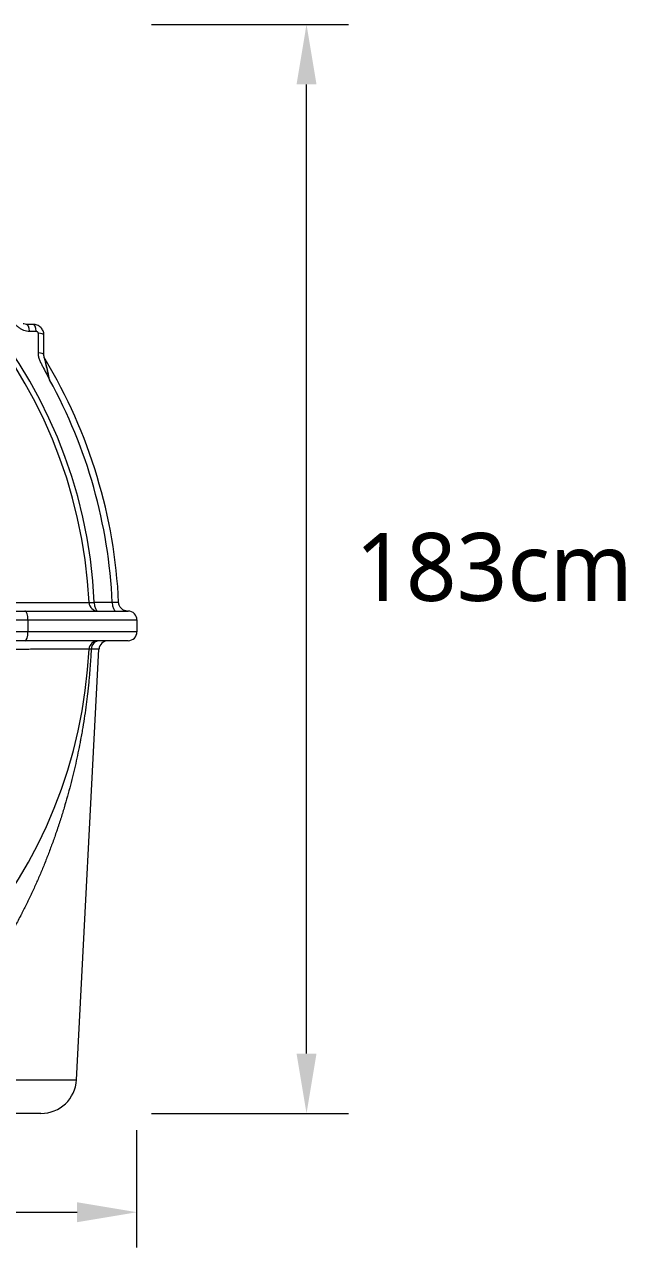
# Model space of a CAD drawing. Header units: millimetres. Extents: x 4664 to 8864, y -38 to 2932.
# Drawn here: x 5930.8 to 6107.5, y 986.7 to 1346.2 of the extents above; entities that cross this region are included whole.
import ezdxf

# ---------------------------------------------------------------- set-up
doc = ezdxf.new("R2010")
doc.units = ezdxf.units.MM
doc.styles.add('微軟正黑體-20', font='Microsoft JhengHei.ttf', dxfattribs={"height": 20})

msp = doc.modelspace()

# ---------------------------------------------------------------- linework, layer by layer
at = {"lineweight": 5}
for p, q in [((5968.13, 1346.22), (6025.99, 1346.22)), ((6013.67, 1043.69), (6013.67, 1328.61)), ((5949.74, 1176.26), (5951.29, 1176.33)), ((5842.99, 1173.77), (5961.22, 1173.77)), ((5649.29, 1171.16), (5963.83, 1171.16)), ((5931.78, 1171.16), (5931.78, 1167.68)), ((5963.83, 1171.16), (5963.83, 1167.68)), ((5963.83, 1167.68), (5649.29, 1167.68)), ((5961.22, 1165.07), (5842.99, 1165.07)), ((5946.03, 1035.98), (5952.67, 1162.59)), ((5952.67, 1162.59), (5950.37, 1162.59)), ((5882.05, 1035.98), (5946.03, 1035.98)), ((5935.6, 1026.08), (5882.05, 1026.08)), ((5968.13, 1026.08), (6025.99, 1026.08)), ((5963.83, 986.67), (5963.83, 1021.19)), ((5666.91, 997.06), (5946.22, 997.06))]:
    msp.add_line(p, q, dxfattribs=at)
for centre, radius, start, end in [((5806.56, 1169.42), 144.9, 2.7353, 80.79), ((5806.56, 1169.42), 143.34, 2.7353, 80.79), ((5806.56, 1169.42), 152.04, 2.5815, 31.0331), ((5806.56, 1169.42), 150.17, 2.6397, 28.801), ((5952.35, 1176.38), 2.61, 182.7353, 270), ((5961.22, 1171.16), 2.61, 0, 90), ((5952.35, 1162.45), 2.61, 90, 177.2647), ((5955.28, 1162.45), 2.61, 90, 177), ((5961.22, 1167.68), 2.61, 270, 0), ((5806.56, 1169.42), 143.34, 281.4552, 357.2647), ((5935.6, 1036.53), 10.45, 270, 357)]:
    msp.add_arc(centre, radius, start, end, dxfattribs=at)
for centre, major_axis, ratio, start_param, end_param in [((5931.39, 1255.45), (0, 2.61), 0.34171, 4.943675, 6.283185), ((5933.34, 1255.45), (0, 2.61), 0.343201, 4.941204, 6.283185), ((5933.86, 1254.92), (2.61, 0), 0.239082, 0, 1.228846), ((5933.86, 1249.15), (2.61, 0), 0.228211, 0, 1.221386), ((5952.35, 1176.38), (0, 2.61), 0.403565, 1.590075, 3.141593), ((5957.63, 1176.38), (0, 2.61), 0.403592, 1.589402, 3.141593), ((5930.88, 1171.16), (0, -2.61), 0.342538, 1.570796, 3.141593), ((5930.88, 1167.68), (0, -2.61), 0.342538, 0, 1.570796), ((5952.82, 1162.45), (0, -2.61), 0.939503, 3.141593, 4.660029)]:
    msp.add_ellipse(centre, major_axis=major_axis, ratio=ratio, start_param=start_param, end_param=end_param, dxfattribs=at)
for points, knots in [([(5926.32, 1260.03), (5926.72, 1259.56), (5927.13, 1259.08), (5927.76, 1258.38), (5927.97, 1258.15), (5928.41, 1257.7), (5928.64, 1257.49), (5929.13, 1257.1), (5929.39, 1256.92), (5929.93, 1256.61), (5930.21, 1256.48), (5931.07, 1256.16), (5931.66, 1256.05), (5932.26, 1256.05)], [0, 0, 0, 0, 0.25, 0.25, 0.375, 0.375, 0.5, 0.5, 0.625, 0.625, 0.75, 0.75, 1, 1, 1, 1]), ([(5931.39, 1258.06), (5931.1, 1258.06), (5930.81, 1258.11), (5930.49, 1258.23), (5930.46, 1258.25), (5930.42, 1258.26)], [0, 0, 0, 0, 0.88481, 0.88481, 1, 1, 1, 1]), ([(5936.47, 1254.92), (5936.47, 1255.33), (5936.39, 1255.75), (5936.07, 1256.51), (5935.83, 1256.87), (5935.38, 1257.31), (5935.22, 1257.44), (5934.88, 1257.66), (5934.7, 1257.76), (5934.13, 1257.98), (5933.73, 1258.06), (5933.34, 1258.06)], [0, 0, 0, 0, 0.25, 0.25, 0.5, 0.5, 0.625, 0.625, 0.75, 0.75, 1, 1, 1, 1]), ([(5934.21, 1256.04), (5934.27, 1256.04), (5934.33, 1256.03), (5934.44, 1255.99), (5934.49, 1255.96), (5934.58, 1255.89), (5934.62, 1255.84), (5934.68, 1255.75), (5934.7, 1255.7), (5934.73, 1255.6), (5934.74, 1255.56), (5934.74, 1255.51)], [0, 0, 0, 0, 0.217759, 0.217759, 0.436972, 0.436972, 0.642727, 0.642727, 0.837259, 0.837259, 1, 1, 1, 1]), ([(5934.74, 1255.51), (5934.74, 1253.82), (5934.75, 1252.13), (5934.75, 1250.19), (5934.75, 1249.95), (5934.75, 1249.71)], [0, 0, 0, 0, 0.875371, 0.875371, 1, 1, 1, 1]), ([(5934.75, 1249.71), (5934.76, 1249.35), (5934.79, 1249), (5934.93, 1248.3), (5935.04, 1247.95), (5935.24, 1247.44), (5935.31, 1247.27), (5935.46, 1246.94), (5935.54, 1246.77), (5935.79, 1246.28), (5935.96, 1245.96), (5936.46, 1244.99), (5936.81, 1244.35), (5937.49, 1243.06), (5937.82, 1242.41), (5938.16, 1241.77)], [0, 0, 0, 0, 0.125, 0.125, 0.25, 0.25, 0.3125, 0.3125, 0.375, 0.375, 0.5, 0.5, 0.75, 0.75, 1, 1, 1, 1]), ([(5938.16, 1241.77), (5937.99, 1242.5), (5937.83, 1243.24), (5937.49, 1244.7), (5937.32, 1245.44), (5937.07, 1246.51), (5936.98, 1246.86), (5936.86, 1247.35), (5936.82, 1247.5), (5936.75, 1247.78), (5936.71, 1247.91), (5936.61, 1248.25), (5936.56, 1248.43), (5936.49, 1248.79), (5936.47, 1248.97), (5936.47, 1249.15)], [0, 0, 0, 0, 0.25, 0.25, 0.5, 0.5, 0.625, 0.625, 0.6875, 0.6875, 0.75, 0.75, 0.875, 0.875, 1, 1, 1, 1]), ([(5938.16, 1241.77), (5938.02, 1242.41), (5937.89, 1243.04), (5937.69, 1243.97), (5937.62, 1244.29), (5937.48, 1244.91), (5937.42, 1245.22), (5937.29, 1245.8), (5937.23, 1246.08), (5937.11, 1246.61), (5937.06, 1246.85), (5936.96, 1247.27), (5936.92, 1247.46), (5936.88, 1247.65), (5936.87, 1247.7), (5936.85, 1247.78), (5936.85, 1247.8), (5936.85, 1247.8), (5936.85, 1247.8), (5936.85, 1247.8)], [0, 0, 0, 0, 0.239167, 0.239167, 0.364739, 0.364739, 0.490311, 0.490311, 0.615883, 0.615883, 0.741455, 0.741455, 0.867027, 0.867027, 0.929813, 0.929813, 0.992598, 0.992598, 1, 1, 1, 1]), ([(5926.81, 1176.33), (5927.62, 1176.33), (5928.42, 1176.33), (5930, 1176.32), (5930.78, 1176.32), (5932.32, 1176.31), (5933.08, 1176.31), (5934.55, 1176.3), (5935.28, 1176.3), (5936.69, 1176.3), (5937.38, 1176.3), (5938.71, 1176.29), (5939.36, 1176.29), (5940.61, 1176.29), (5941.21, 1176.28), (5942.07, 1176.28), (5942.35, 1176.28), (5942.76, 1176.28), (5942.97, 1176.28), (5943.2, 1176.28), (5943.32, 1176.28), (5943.37, 1176.28), (5943.4, 1176.28), (5943.42, 1176.28), (5943.42, 1176.28), (5943.43, 1176.28), (5943.43, 1176.28), (5943.43, 1176.28), (5943.43, 1176.28), (5943.43, 1176.28), (5943.43, 1176.28), (5943.93, 1176.28), (5944.41, 1176.27), (5945.3, 1176.27), (5945.72, 1176.27), (5946.5, 1176.27), (5946.87, 1176.27), (5947.53, 1176.26), (5947.83, 1176.26), (5948.37, 1176.26), (5948.6, 1176.26), (5949.01, 1176.26), (5949.18, 1176.26), (5949.46, 1176.26), (5949.56, 1176.26), (5949.7, 1176.26), (5949.74, 1176.26), (5949.74, 1176.26)], [0, 0, 0, 0, 0.0625, 0.0625, 0.125, 0.125, 0.1875, 0.1875, 0.25, 0.25, 0.3125, 0.3125, 0.375, 0.375, 0.4375, 0.4375, 0.46875, 0.46875, 0.484375, 0.492188, 0.496094, 0.498047, 0.499023, 0.499512, 0.499756, 0.499878, 0.499939, 0.499969, 0.499985, 0.499985, 0.5, 0.5, 0.5625, 0.5625, 0.625, 0.625, 0.6875, 0.6875, 0.75, 0.75, 0.8125, 0.8125, 0.875, 0.875, 0.9375, 0.9375, 1, 1, 1, 1]), ([(5958.45, 1176.27), (5958.45, 1176.27), (5958.45, 1176.27), (5958.45, 1176.27), (5958.44, 1176.27), (5958.4, 1176.27), (5958.37, 1176.27), (5958.28, 1176.27), (5958.23, 1176.27), (5958.1, 1176.28), (5958.03, 1176.28), (5957.78, 1176.29), (5957.58, 1176.3), (5957.11, 1176.32), (5956.86, 1176.32), (5956.58, 1176.34)], [0, 0, 0, 0, 0.001007, 0.001007, 0.125881, 0.125881, 0.250755, 0.250755, 0.375629, 0.375629, 0.500503, 0.500503, 0.750252, 0.750252, 1, 1, 1, 1]), ([(5961.06, 1173.77), (5960.73, 1173.78), (5960.09, 1173.89), (5959.21, 1174.44), (5958.62, 1175.3), (5958.47, 1175.93), (5958.45, 1176.27)], [0, 0, 0, 0, 0.240682, 0.5, 0.759319, 1, 1, 1, 1]), ([(5950.37, 1162.59), (5950.34, 1162.03), (5950.28, 1160.9), (5950.18, 1159.2), (5950.06, 1157.48), (5949.92, 1155.75), (5949.77, 1154), (5949.6, 1152.24), (5949.47, 1151.05), (5949.37, 1150.16), (5949.32, 1149.71), (5949.26, 1149.19), (5949.23, 1148.92), (5949.22, 1148.79), (5949.21, 1148.73), (5949.2, 1148.69), (5949.2, 1148.68), (5949.2, 1148.67), (5949.2, 1148.67), (5949.2, 1148.66), (5949.2, 1148.66), (5949.2, 1148.66), (5949.2, 1148.66), (5949.2, 1148.66), (5949.2, 1148.66), (5949.08, 1147.62), (5948.94, 1146.56), (5948.64, 1144.4), (5948.48, 1143.29), (5948.14, 1141.04), (5947.95, 1139.89), (5947.65, 1138.14), (5947.54, 1137.55), (5947.38, 1136.65), (5947.3, 1136.2), (5947.2, 1135.68), (5947.15, 1135.41), (5947.13, 1135.28), (5947.11, 1135.21), (5947.11, 1135.18), (5947.1, 1135.16), (5947.1, 1135.15), (5947.1, 1135.15), (5947.1, 1135.15), (5947.1, 1135.15), (5947.1, 1135.15), (5947.1, 1135.15), (5947.1, 1135.15), (5947.1, 1135.15), (5946.91, 1134.14), (5946.71, 1133.13), (5946.28, 1131.08), (5946.06, 1130.05), (5945.59, 1127.96), (5945.35, 1126.9), (5944.83, 1124.77), (5944.56, 1123.7), (5944, 1121.52), (5943.7, 1120.43), (5943.08, 1118.22), (5942.76, 1117.1), (5942.08, 1114.84), (5941.73, 1113.71), (5941.18, 1111.99), (5940.99, 1111.41), (5940.7, 1110.54), (5940.56, 1110.11), (5940.39, 1109.6), (5940.3, 1109.34), (5940.26, 1109.22), (5940.24, 1109.15), (5940.23, 1109.12), (5940.22, 1109.1), (5940.22, 1109.1), (5940.22, 1109.09), (5940.22, 1109.09), (5940.22, 1109.09), (5940.21, 1109.09), (5940.21, 1109.09), (5940.21, 1109.09), (5939.84, 1107.98), (5939.06, 1105.77), (5937.85, 1102.51), (5936.59, 1099.31), (5935.71, 1097.21), (5934.82, 1095.13), (5934.37, 1094.1), (5933.45, 1092.05), (5932.98, 1091.04), (5932.03, 1089.03), (5931.55, 1088.03), (5930.81, 1086.55), (5930.56, 1086.05), (5930.19, 1085.32), (5930, 1084.95), (5929.78, 1084.53), (5929.67, 1084.32), (5929.62, 1084.21), (5929.59, 1084.16), (5929.58, 1084.13), (5929.57, 1084.12), (5929.57, 1084.11), (5929.57, 1084.11), (5929.56, 1084.1), (5929.56, 1084.1), (5929.56, 1084.1), (5929.56, 1084.1), (5929.56, 1084.1), (5929.56, 1084.1), (5928.98, 1082.97), (5928.38, 1081.86), (5927.18, 1079.68), (5926.58, 1078.6), (5925.36, 1076.5), (5924.75, 1075.46), (5923.51, 1073.43), (5922.89, 1072.43), (5921.64, 1070.47), (5921.02, 1069.51), (5919.76, 1067.63), (5919.13, 1066.7), (5917.86, 1064.9), (5917.23, 1064.01), (5915.96, 1062.28), (5915.32, 1061.43), (5914.69, 1060.61)], [0, 0, 0, 0, 0.015625, 0.03125, 0.046875, 0.0625, 0.078125, 0.09375, 0.109375, 0.109375, 0.117187, 0.121094, 0.123047, 0.124023, 0.124512, 0.124756, 0.124878, 0.124939, 0.124969, 0.124985, 0.124992, 0.124996, 0.124998, 0.124998, 0.125, 0.125, 0.15625, 0.15625, 0.1875, 0.1875, 0.21875, 0.21875, 0.234375, 0.234375, 0.242187, 0.246094, 0.248047, 0.249023, 0.249512, 0.249756, 0.249878, 0.249939, 0.249969, 0.249985, 0.249992, 0.249996, 0.249998, 0.249998, 0.25, 0.25, 0.28125, 0.28125, 0.3125, 0.3125, 0.34375, 0.34375, 0.375, 0.375, 0.40625, 0.40625, 0.4375, 0.4375, 0.46875, 0.46875, 0.484375, 0.484375, 0.492187, 0.496094, 0.498047, 0.499023, 0.499512, 0.499756, 0.499878, 0.499939, 0.499969, 0.499985, 0.499992, 0.499996, 0.499996, 0.5, 0.5, 0.53125, 0.5625, 0.59375, 0.625, 0.625, 0.65625, 0.65625, 0.6875, 0.6875, 0.71875, 0.71875, 0.734375, 0.734375, 0.742187, 0.746094, 0.748047, 0.749023, 0.749512, 0.749756, 0.749878, 0.749939, 0.749969, 0.749985, 0.749992, 0.749996, 0.749998, 0.749998, 0.75, 0.75, 0.78125, 0.78125, 0.8125, 0.8125, 0.84375, 0.84375, 0.875, 0.875, 0.90625, 0.90625, 0.9375, 0.9375, 0.96875, 0.96875, 1, 1, 1, 1]), ([(5949.74, 1162.58), (5949.74, 1162.58), (5949.7, 1162.58), (5949.55, 1162.58), (5949.44, 1162.58), (5949.15, 1162.58), (5948.97, 1162.58), (5948.54, 1162.58), (5948.29, 1162.58), (5947.73, 1162.57), (5947.41, 1162.57), (5946.72, 1162.57), (5946.34, 1162.57), (5945.53, 1162.57), (5945.09, 1162.57), (5944.16, 1162.56), (5943.66, 1162.56), (5942.63, 1162.56), (5942.08, 1162.56), (5940.94, 1162.55), (5940.35, 1162.55), (5939.12, 1162.55), (5938.48, 1162.55), (5937.17, 1162.54), (5936.5, 1162.54), (5935.11, 1162.54), (5934.4, 1162.53), (5932.95, 1162.53), (5932.21, 1162.53), (5930.7, 1162.52), (5929.94, 1162.52), (5928.39, 1162.51), (5927.6, 1162.51), (5926.81, 1162.51)], [0, 0, 0, 0, 0.0625, 0.0625, 0.125, 0.125, 0.1875, 0.1875, 0.25, 0.25, 0.3125, 0.3125, 0.375, 0.375, 0.4375, 0.4375, 0.5, 0.5, 0.5625, 0.5625, 0.625, 0.625, 0.6875, 0.6875, 0.75, 0.75, 0.8125, 0.8125, 0.875, 0.875, 0.9375, 0.9375, 1, 1, 1, 1]), ([(5950.37, 1162.59), (5950.37, 1162.59), (5950.36, 1162.59), (5950.36, 1162.59), (5950.35, 1162.59), (5950.34, 1162.59), (5950.34, 1162.59), (5950.33, 1162.59), (5950.32, 1162.59), (5950.31, 1162.59), (5950.31, 1162.59), (5950.3, 1162.59), (5950.29, 1162.59), (5950.29, 1162.59), (5950.28, 1162.59), (5950.27, 1162.59), (5950.27, 1162.59), (5950.26, 1162.59), (5950.26, 1162.59), (5950.25, 1162.59), (5950.24, 1162.59), (5950.24, 1162.59), (5950.23, 1162.59), (5950.22, 1162.59), (5950.22, 1162.59), (5950.21, 1162.59), (5950.21, 1162.59), (5950.2, 1162.59), (5950.19, 1162.59), (5950.19, 1162.59), (5950.18, 1162.59), (5950.18, 1162.59), (5950.17, 1162.59), (5950.16, 1162.59), (5950.16, 1162.59), (5950.15, 1162.59), (5950.15, 1162.59), (5950.14, 1162.59), (5950.13, 1162.59), (5950.13, 1162.59), (5950.12, 1162.59), (5950.12, 1162.59), (5950.11, 1162.59), (5950.11, 1162.59), (5950.1, 1162.59), (5950.1, 1162.59), (5950.09, 1162.59), (5950.09, 1162.59), (5950.08, 1162.59), (5950.08, 1162.59), (5950.07, 1162.59), (5950.06, 1162.59), (5950.06, 1162.59), (5950.05, 1162.59), (5950.05, 1162.59), (5950.04, 1162.59), (5950.04, 1162.59), (5950.03, 1162.59), (5950.03, 1162.59), (5950.03, 1162.59), (5950.02, 1162.59), (5950.02, 1162.59), (5950.01, 1162.59), (5950.01, 1162.59), (5950, 1162.59), (5950, 1162.59), (5949.99, 1162.59), (5949.99, 1162.59), (5949.98, 1162.59), (5949.98, 1162.59), (5949.97, 1162.59), (5949.97, 1162.59), (5949.97, 1162.59), (5949.96, 1162.59), (5949.96, 1162.59), (5949.95, 1162.59), (5949.95, 1162.59), (5949.94, 1162.59), (5949.94, 1162.59), (5949.94, 1162.59), (5949.93, 1162.59), (5949.93, 1162.59), (5949.92, 1162.59), (5949.92, 1162.59), (5949.92, 1162.59), (5949.91, 1162.59), (5949.91, 1162.59), (5949.91, 1162.59), (5949.9, 1162.59), (5949.9, 1162.59), (5949.9, 1162.59), (5949.89, 1162.59), (5949.89, 1162.59), (5949.88, 1162.59), (5949.88, 1162.59), (5949.88, 1162.59), (5949.87, 1162.59), (5949.87, 1162.59), (5949.87, 1162.59), (5949.86, 1162.59), (5949.86, 1162.59), (5949.86, 1162.59), (5949.86, 1162.59), (5949.85, 1162.59), (5949.85, 1162.59), (5949.85, 1162.59), (5949.84, 1162.59), (5949.84, 1162.59), (5949.84, 1162.59), (5949.83, 1162.59), (5949.83, 1162.59), (5949.83, 1162.59), (5949.83, 1162.59), (5949.82, 1162.59), (5949.82, 1162.59), (5949.82, 1162.58), (5949.82, 1162.58), (5949.81, 1162.58), (5949.81, 1162.58), (5949.81, 1162.58), (5949.81, 1162.58), (5949.8, 1162.58), (5949.8, 1162.58), (5949.8, 1162.58), (5949.8, 1162.58), (5949.79, 1162.58), (5949.79, 1162.58), (5949.79, 1162.58), (5949.79, 1162.58), (5949.79, 1162.58), (5949.78, 1162.58), (5949.78, 1162.58), (5949.78, 1162.58), (5949.78, 1162.58), (5949.78, 1162.58), (5949.78, 1162.58), (5949.77, 1162.58), (5949.77, 1162.58), (5949.77, 1162.58), (5949.77, 1162.58), (5949.77, 1162.58), (5949.77, 1162.58), (5949.76, 1162.58), (5949.76, 1162.58), (5949.76, 1162.58), (5949.76, 1162.58), (5949.76, 1162.58), (5949.76, 1162.58), (5949.76, 1162.58), (5949.76, 1162.58), (5949.75, 1162.58), (5949.75, 1162.58), (5949.75, 1162.58), (5949.75, 1162.58), (5949.75, 1162.58), (5949.75, 1162.58), (5949.75, 1162.58), (5949.75, 1162.58)], [0, 0, 0, 0, 0.006444, 0.012889, 0.019335, 0.025782, 0.032229, 0.038677, 0.045126, 0.051575, 0.058025, 0.064476, 0.070928, 0.07738, 0.083833, 0.090286, 0.09674, 0.103195, 0.10965, 0.116106, 0.122563, 0.12902, 0.135477, 0.141936, 0.148394, 0.154853, 0.161313, 0.167773, 0.174234, 0.180695, 0.187156, 0.193618, 0.200081, 0.206544, 0.213007, 0.21947, 0.225934, 0.232399, 0.238863, 0.245328, 0.251794, 0.258259, 0.264725, 0.271192, 0.277658, 0.284125, 0.290592, 0.297059, 0.303527, 0.309994, 0.316462, 0.32293, 0.329399, 0.335867, 0.342336, 0.348804, 0.355273, 0.361742, 0.368211, 0.37468, 0.381149, 0.387619, 0.394088, 0.400557, 0.407027, 0.413496, 0.419965, 0.426435, 0.432904, 0.439373, 0.445842, 0.452311, 0.45878, 0.465249, 0.471718, 0.478187, 0.484656, 0.491124, 0.497592, 0.504061, 0.510529, 0.516996, 0.523464, 0.529931, 0.536398, 0.542865, 0.549332, 0.555798, 0.562264, 0.56873, 0.575195, 0.58166, 0.588125, 0.59459, 0.601054, 0.607518, 0.613981, 0.620444, 0.626906, 0.633369, 0.63983, 0.646291, 0.652752, 0.659213, 0.665672, 0.672132, 0.678591, 0.685049, 0.691507, 0.697964, 0.704421, 0.710877, 0.717332, 0.723787, 0.730241, 0.736695, 0.743148, 0.749601, 0.756052, 0.762503, 0.768954, 0.775404, 0.781853, 0.788301, 0.794748, 0.801195, 0.807641, 0.814087, 0.820531, 0.826975, 0.833418, 0.83986, 0.846301, 0.852741, 0.859181, 0.86562, 0.872057, 0.878494, 0.88493, 0.891365, 0.8978, 0.904233, 0.910665, 0.917096, 0.923527, 0.929956, 0.936384, 0.942812, 0.949238, 0.955663, 0.962087, 0.968511, 0.974933, 0.981354, 0.987773, 0.994192, 1, 1, 1, 1])]:
    msp.add_open_spline(points, degree=3, knots=knots, dxfattribs=at)
for points, degree in [([(5933.34, 1258.06), (5932.69, 1258.06), (5932.04, 1258.06), (5931.39, 1258.06)], 3), ([(5932.26, 1256.05), (5932.91, 1256.04), (5933.56, 1256.04), (5934.21, 1256.04)], 3), ([(5936.47, 1249.15), (5936.47, 1251.08), (5936.47, 1253), (5936.47, 1254.92)], 3), ([(5936.85, 1247.8), (5936.48, 1248.42), (5936.47, 1249.15)], 2), ([(5956.58, 1176.34), (5954.82, 1176.33), (5953.05, 1176.33), (5951.29, 1176.33)], 3)]:
    msp.add_open_spline(points, degree=degree, dxfattribs=at)
for points in [[(6016.61, 1328.61), (6010.74, 1328.61), (6013.67, 1346.22)], [(6016.61, 1043.69), (6010.74, 1043.69), (6013.67, 1026.08)], [(5946.22, 999.99), (5946.22, 994.12), (5963.83, 997.06)]]:
    msp.add_solid(points, dxfattribs=at)

# ---------------------------------------------------------------- texts
at = {"lineweight": 5, "insert": (6028, 1186.61), "char_height": 20, "width": 81.801, "attachment_point": 4, "style": '微軟正黑體-20'}
msp.add_mtext('183cm', dxfattribs=at)

doc.saveas('drawing.dxf')
